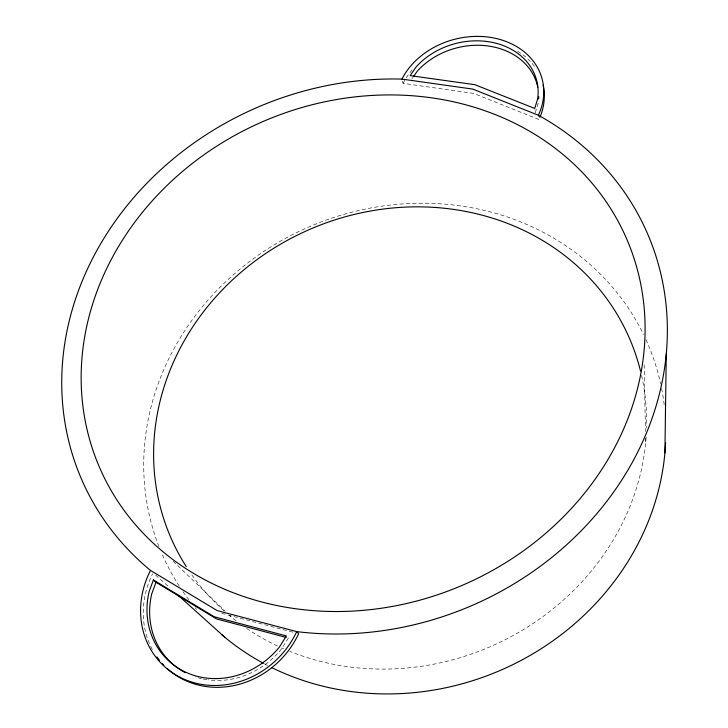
<?xml version="1.0" encoding="UTF-8"?>
<svg xmlns="http://www.w3.org/2000/svg" width="728" height="728" viewBox="0 0 728 728"><rect width="100%" height="100%" fill="white"/><g stroke="black" fill="none" stroke-linecap="round" stroke-linejoin="round"><path stroke-width="0.55" stroke-dasharray="3.64 2.73" d="M538.201 103.194L535.317 112.722L534.889 109.509M288.388 638.028L281.463 649.058A79.379 71.917 -47.5 0 1 208.035 679.825M411.821 79.07L412.985 77.377M402.475 81.227L403.048 83.365L473.61 93.393L538.938 119.501L538.529 116.307M221.685 613.358L263.472 624.415M264.573 624.706L293.156 632.268M155.601 575.02L169.815 587.796M173.127 561.206L225.216 611.229M229.284 615.142L230.912 616.698M644.153 364.764L645.445 431.476M645.581 438.256L645.672 442.779M661.615 388.497A264.637 241.514 -23.6 0 1 664.364 406.188M267.504 665.465A264.637 241.514 -23.6 0 1 263.436 663.308M196.615 609.436A264.637 241.514 -23.6 0 1 195.159 607.707M188.852 599.781A264.637 241.514 -23.6 0 1 182.983 591.682M179.243 586.086A264.637 241.514 -23.6 0 1 161.543 552.825M158.968 546.519A264.637 241.514 -23.6 0 1 307.935 227.336A264.637 241.514 -23.6 0 1 643.525 334.489M645.927 339.594A264.637 241.514 -23.6 0 1 660.696 384.056M152.334 649.531A86.213 78.114 -47.5 0 1 149.913 644.608M149.468 643.597A86.213 78.114 -47.5 0 1 152.607 573.728M403.048 83.365A74.62 60.57 -14.7 0 1 405.66 78.742M406.233 77.832A74.62 60.57 -14.7 0 1 412.139 69.952M517.672 51.26A74.62 60.57 -14.7 0 1 536.035 68.623M641.568 375.502A250.032 227.336 -23.6 0 1 646.591 428.019M646.145 437.109A250.032 227.336 -23.6 0 1 289.826 651.378M283.665 648.794A250.032 227.336 -23.6 0 1 281.581 647.875M277.432 645.973A250.032 227.336 -23.6 0 1 245.964 627.964M236.072 620.784A250.032 227.336 -23.6 0 1 229.174 615.26M224.024 610.828A250.032 227.336 -23.6 0 1 190.6 573.145M206.961 679.67A79.379 71.917 -47.5 0 1 202.648 678.887M201.583 678.651A79.379 71.917 -47.5 0 1 195.277 676.885"/><path stroke-width="1.09" d="M664.901 453.007L666.266 353.899M153.399 579.979L149.094 591.691A79.798 72.227 -47.4 0 0 187.669 673.072A79.798 72.227 -47.4 0 0 279.434 647.019L286.404 635.944L214.159 616.734L153.399 579.979L156.001 582.282L216.498 618.891L286.213 637.446M156.001 582.282L151.724 593.939A79.379 71.917 -47.5 0 0 185.194 672.599M413.568 76.54L417.044 71.471A69.033 56.038 -14.7 0 1 487.605 45.919A69.033 56.038 -14.7 0 1 537.765 87.196M401.901 79.088L472.763 89.098L538.383 115.242A308.49 271.207 -23.6 0 1 641.213 444.89A308.49 271.207 -23.6 0 1 296.724 631.613A86.668 78.442 -47.4 0 1 185.103 679.643A86.668 78.442 -47.4 0 1 150.487 570.415A308.49 271.207 -23.6 0 1 92.456 258.759A308.49 271.207 -23.6 0 1 401.901 79.088A74.966 60.752 -14.7 0 1 498.589 39.085A74.966 60.752 -14.7 0 1 538.383 115.242M150.487 570.415L217.172 610.592L296.724 631.613L298.653 633.724A86.213 78.114 -47.5 0 1 166.985 668.34M178.178 595.322L225.007 637.428M665.601 442.706A264.637 241.514 -23.6 0 1 271.617 667.54M263.436 663.308A264.637 241.514 -23.6 0 1 221.521 634.479M163.864 665.301A86.213 78.114 -47.5 0 1 162.371 663.709M159.532 660.378A86.213 78.114 -47.5 0 1 156.902 656.902M543.079 85.04A74.62 60.57 -14.7 0 1 539.876 117.408M186.25 566.611A250.032 227.336 -23.6 0 1 310.492 229.056A250.032 227.336 -23.6 0 1 640.522 371.062M538.684 96.76A69.033 56.038 -14.7 0 1 538.62 98.908M537.646 98.89L534.743 108.445L474.92 84.703L410.128 75.621L415.952 67.149A69.351 56.202 -14.7 0 1 496.059 43.261A69.351 56.202 -14.7 0 1 537.646 98.89M267.886 603.521A287.278 252.398 -23.6 0 0 640.585 283.31A287.278 252.398 -23.6 0 0 180.881 172.827A287.278 252.398 -23.6 0 0 267.886 603.521"/></g></svg>
